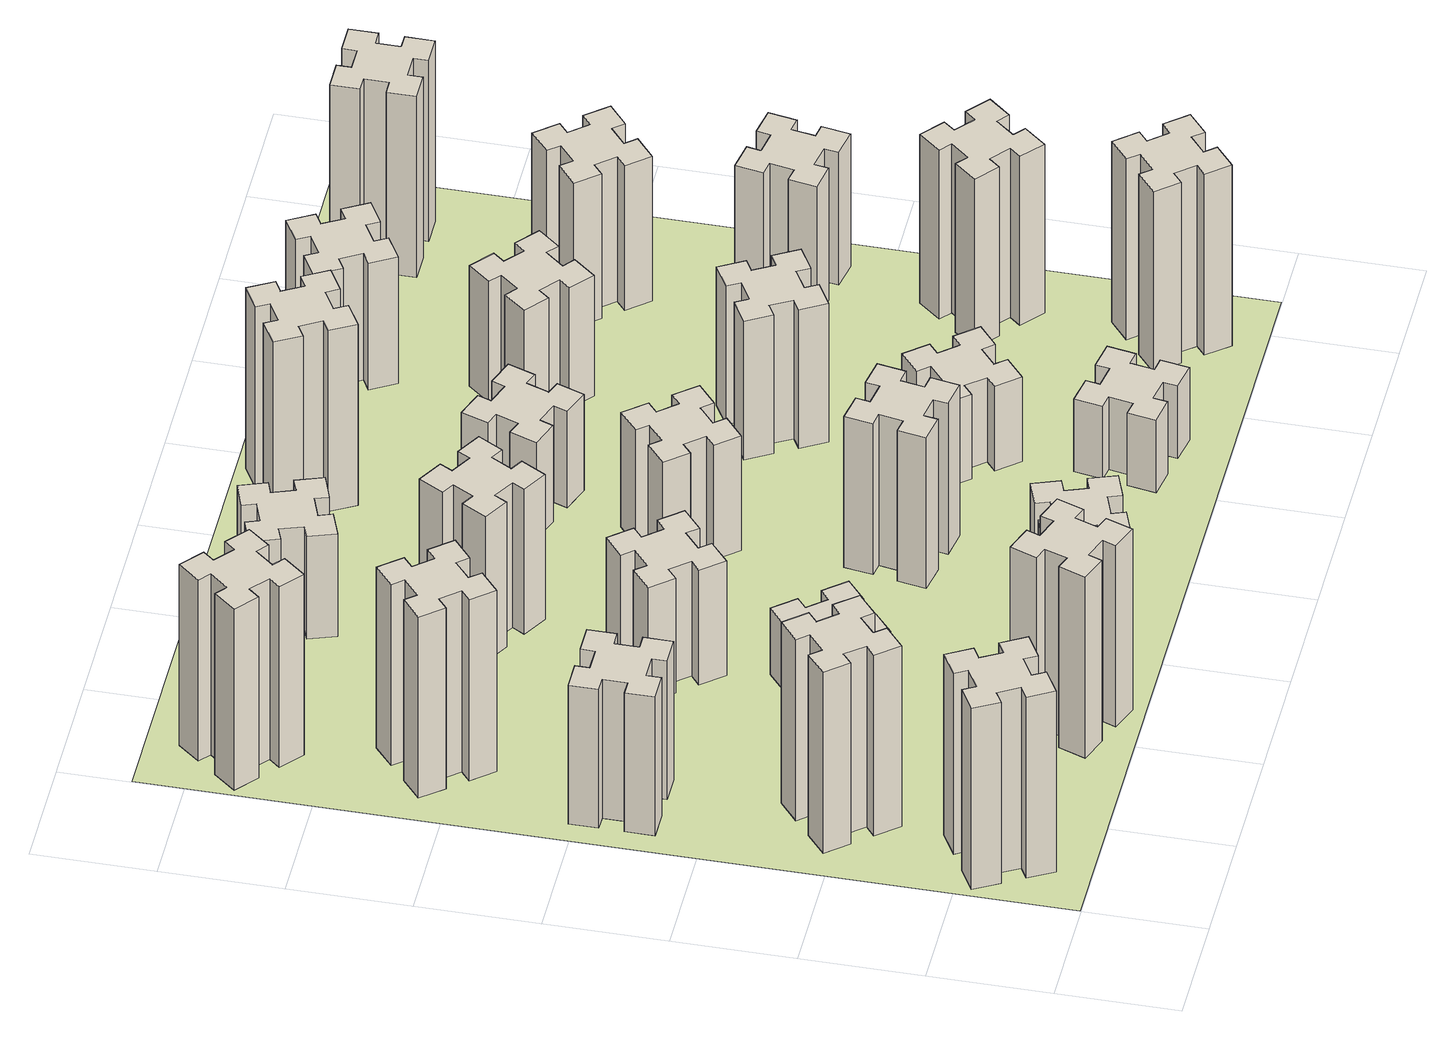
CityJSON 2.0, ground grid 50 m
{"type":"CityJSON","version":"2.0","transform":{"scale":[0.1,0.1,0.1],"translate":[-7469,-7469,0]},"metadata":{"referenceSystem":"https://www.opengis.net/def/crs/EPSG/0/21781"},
"CityObjects":{
"building1":{"type":"Building","attributes":{"class":"1000","function":"1000","usage":"1000","yearOfConstruction":2016,"roofType":"1000","measuredHeight":90,"storeysAboveGround":30,"storeysBelowGround":0},"geometry":[{"type":"Solid","lod":"1","boundaries":[[[[0,1,2,3,4,5,6,7,8,9,10,11,12,13,14,15,16,17,18,19]],[[17,16,20,21]],[[16,15,22,20]],[[15,14,23,22]],[[14,13,24,23]],[[13,12,25,24]],[[12,11,26,25]],[[11,10,27,26]],[[10,9,28,27]],[[9,8,29,28]],[[8,7,30,29]],[[7,6,31,30]],[[6,5,32,31]],[[5,4,33,32]],[[4,3,34,33]],[[3,2,35,34]],[[2,1,36,35]],[[1,0,37,36]],[[0,19,38,37]],[[19,18,39,38]],[[18,17,21,39]],[[24,25,26,27,28,29,30,31,32,33,34,35,36,37,38,39,21,20,22,23]]]]}]},
"building2":{"type":"Building","attributes":{"class":"1000","function":"1000","usage":"1000","yearOfConstruction":2016,"roofType":"1000","measuredHeight":90,"storeysAboveGround":30,"storeysBelowGround":0},"geometry":[{"type":"Solid","lod":"1","boundaries":[[[[40,41,42,43,44,45,46,47,48,49,50,51,52,53,54,55,56,57,58,59]],[[57,56,60,61]],[[56,55,62,60]],[[55,54,63,62]],[[54,53,64,63]],[[53,52,65,64]],[[52,51,66,65]],[[51,50,67,66]],[[50,49,68,67]],[[49,48,69,68]],[[48,47,70,69]],[[47,46,71,70]],[[46,45,72,71]],[[45,44,73,72]],[[44,43,74,73]],[[43,42,75,74]],[[42,41,76,75]],[[41,40,77,76]],[[40,59,78,77]],[[59,58,79,78]],[[58,57,61,79]],[[64,65,66,67,68,69,70,71,72,73,74,75,76,77,78,79,61,60,62,63]]]]}]},
"building3":{"type":"Building","attributes":{"class":"1000","function":"1000","usage":"1000","yearOfConstruction":2016,"roofType":"1000","measuredHeight":69,"storeysAboveGround":30,"storeysBelowGround":0},"geometry":[{"type":"Solid","lod":"1","boundaries":[[[[80,81,82,83,84,85,86,87,88,89,90,91,92,93,94,95,96,97,98,99]],[[97,96,100,101]],[[96,95,102,100]],[[95,94,103,102]],[[94,93,104,103]],[[93,92,105,104]],[[92,91,106,105]],[[91,90,107,106]],[[90,89,108,107]],[[89,88,109,108]],[[88,87,110,109]],[[87,86,111,110]],[[86,85,112,111]],[[85,84,113,112]],[[84,83,114,113]],[[83,82,115,114]],[[82,81,116,115]],[[81,80,117,116]],[[80,99,118,117]],[[99,98,119,118]],[[98,97,101,119]],[[104,105,106,107,108,109,110,111,112,113,114,115,116,117,118,119,101,100,102,103]]]]}]},
"building4":{"type":"Building","attributes":{"class":"1000","function":"1000","usage":"1000","yearOfConstruction":2016,"roofType":"1000","measuredHeight":90,"storeysAboveGround":30,"storeysBelowGround":0},"geometry":[{"type":"Solid","lod":"1","boundaries":[[[[120,121,122,123,124,125,126,127,128,129,130,131,132,133,134,135,136,137,138,139]],[[137,136,140,141]],[[136,135,142,140]],[[135,134,143,142]],[[134,133,144,143]],[[133,132,145,144]],[[132,131,146,145]],[[131,130,147,146]],[[130,129,148,147]],[[129,128,149,148]],[[128,127,150,149]],[[127,126,151,150]],[[126,125,152,151]],[[125,124,153,152]],[[124,123,154,153]],[[123,122,155,154]],[[122,121,156,155]],[[121,120,157,156]],[[120,139,158,157]],[[139,138,159,158]],[[138,137,141,159]],[[144,145,146,147,148,149,150,151,152,153,154,155,156,157,158,159,141,140,142,143]]]]}]},
"building5":{"type":"Building","attributes":{"class":"1000","function":"1000","usage":"1000","yearOfConstruction":2016,"roofType":"1000","measuredHeight":90,"storeysAboveGround":30,"storeysBelowGround":0},"geometry":[{"type":"Solid","lod":"1","boundaries":[[[[160,161,162,163,164,165,166,167,168,169,170,171,172,173,174,175,176,177,178,179]],[[177,176,180,181]],[[176,175,182,180]],[[175,174,183,182]],[[174,173,184,183]],[[173,172,185,184]],[[172,171,186,185]],[[171,170,187,186]],[[170,169,188,187]],[[169,168,189,188]],[[168,167,190,189]],[[167,166,191,190]],[[166,165,192,191]],[[165,164,193,192]],[[164,163,194,193]],[[163,162,195,194]],[[162,161,196,195]],[[161,160,197,196]],[[160,179,198,197]],[[179,178,199,198]],[[178,177,181,199]],[[184,185,186,187,188,189,190,191,192,193,194,195,196,197,198,199,181,180,182,183]]]]}]},
"building6":{"type":"Building","attributes":{"class":"1000","function":"1000","usage":"1000","yearOfConstruction":2016,"roofType":"1000","measuredHeight":90,"storeysAboveGround":30,"storeysBelowGround":0},"geometry":[{"type":"Solid","lod":"1","boundaries":[[[[200,201,202,203,204,205,206,207,208,209,210,211,212,213,214,215,216,217,218,219]],[[217,216,220,221]],[[216,215,222,220]],[[215,214,223,222]],[[214,213,224,223]],[[213,212,225,224]],[[212,211,226,225]],[[211,210,227,226]],[[210,209,228,227]],[[209,208,229,228]],[[208,207,230,229]],[[207,206,231,230]],[[206,205,232,231]],[[205,204,233,232]],[[204,203,234,233]],[[203,202,235,234]],[[202,201,236,235]],[[201,200,237,236]],[[200,219,238,237]],[[219,218,239,238]],[[218,217,221,239]],[[224,225,226,227,228,229,230,231,232,233,234,235,236,237,238,239,221,220,222,223]]]]}]},
"building7":{"type":"Building","attributes":{"class":"1000","function":"1000","usage":"1000","yearOfConstruction":2016,"roofType":"1000","measuredHeight":33,"storeysAboveGround":30,"storeysBelowGround":0},"geometry":[{"type":"Solid","lod":"1","boundaries":[[[[240,241,242,243,244,245,246,247,248,249,250,251,252,253,254,255,256,257,258,259]],[[257,256,260,261]],[[256,255,262,260]],[[255,254,263,262]],[[254,253,264,263]],[[253,252,265,264]],[[252,251,266,265]],[[251,250,267,266]],[[250,249,268,267]],[[249,248,269,268]],[[248,247,270,269]],[[247,246,271,270]],[[246,245,272,271]],[[245,244,273,272]],[[244,243,274,273]],[[243,242,275,274]],[[242,241,276,275]],[[241,240,277,276]],[[240,259,278,277]],[[259,258,279,278]],[[258,257,261,279]],[[264,265,266,267,268,269,270,271,272,273,274,275,276,277,278,279,261,260,262,263]]]]}]},
"building8":{"type":"Building","attributes":{"class":"1000","function":"1000","usage":"1000","yearOfConstruction":2016,"roofType":"1000","measuredHeight":57,"storeysAboveGround":30,"storeysBelowGround":0},"geometry":[{"type":"Solid","lod":"1","boundaries":[[[[280,281,282,283,284,285,286,287,288,289,290,291,292,293,294,295,296,297,298,299]],[[297,296,300,301]],[[296,295,302,300]],[[295,294,303,302]],[[294,293,304,303]],[[293,292,305,304]],[[292,291,306,305]],[[291,290,307,306]],[[290,289,308,307]],[[289,288,309,308]],[[288,287,310,309]],[[287,286,311,310]],[[286,285,312,311]],[[285,284,313,312]],[[284,283,314,313]],[[283,282,315,314]],[[282,281,316,315]],[[281,280,317,316]],[[280,299,318,317]],[[299,298,319,318]],[[298,297,301,319]],[[304,305,306,307,308,309,310,311,312,313,314,315,316,317,318,319,301,300,302,303]]]]}]},
"building9":{"type":"Building","attributes":{"class":"1000","function":"1000","usage":"1000","yearOfConstruction":2016,"roofType":"1000","measuredHeight":51,"storeysAboveGround":30,"storeysBelowGround":0},"geometry":[{"type":"Solid","lod":"1","boundaries":[[[[320,321,322,323,324,325,326,327,328,329,330,331,332,333,334,335,336,337,338,339]],[[337,336,340,341]],[[336,335,342,340]],[[335,334,343,342]],[[334,333,344,343]],[[333,332,345,344]],[[332,331,346,345]],[[331,330,347,346]],[[330,329,348,347]],[[329,328,349,348]],[[328,327,350,349]],[[327,326,351,350]],[[326,325,352,351]],[[325,324,353,352]],[[324,323,354,353]],[[323,322,355,354]],[[322,321,356,355]],[[321,320,357,356]],[[320,339,358,357]],[[339,338,359,358]],[[338,337,341,359]],[[344,345,346,347,348,349,350,351,352,353,354,355,356,357,358,359,341,340,342,343]]]]}]},
"building10":{"type":"Building","attributes":{"class":"1000","function":"1000","usage":"1000","yearOfConstruction":2016,"roofType":"1000","measuredHeight":72,"storeysAboveGround":30,"storeysBelowGround":0},"geometry":[{"type":"Solid","lod":"1","boundaries":[[[[360,361,362,363,364,365,366,367,368,369,370,371,372,373,374,375,376,377,378,379]],[[377,376,380,381]],[[376,375,382,380]],[[375,374,383,382]],[[374,373,384,383]],[[373,372,385,384]],[[372,371,386,385]],[[371,370,387,386]],[[370,369,388,387]],[[369,368,389,388]],[[368,367,390,389]],[[367,366,391,390]],[[366,365,392,391]],[[365,364,393,392]],[[364,363,394,393]],[[363,362,395,394]],[[362,361,396,395]],[[361,360,397,396]],[[360,379,398,397]],[[379,378,399,398]],[[378,377,381,399]],[[384,385,386,387,388,389,390,391,392,393,394,395,396,397,398,399,381,380,382,383]]]]}]},
"building11":{"type":"Building","attributes":{"class":"1000","function":"1000","usage":"1000","yearOfConstruction":2016,"roofType":"1000","measuredHeight":51,"storeysAboveGround":30,"storeysBelowGround":0},"geometry":[{"type":"Solid","lod":"1","boundaries":[[[[400,401,402,403,404,405,406,407,408,409,410,411,412,413,414,415,416,417,418,419]],[[417,416,420,421]],[[416,415,422,420]],[[415,414,423,422]],[[414,413,424,423]],[[413,412,425,424]],[[412,411,426,425]],[[411,410,427,426]],[[410,409,428,427]],[[409,408,429,428]],[[408,407,430,429]],[[407,406,431,430]],[[406,405,432,431]],[[405,404,433,432]],[[404,403,434,433]],[[403,402,435,434]],[[402,401,436,435]],[[401,400,437,436]],[[400,419,438,437]],[[419,418,439,438]],[[418,417,421,439]],[[424,425,426,427,428,429,430,431,432,433,434,435,436,437,438,439,421,420,422,423]]]]}]},
"building12":{"type":"Building","attributes":{"class":"1000","function":"1000","usage":"1000","yearOfConstruction":2016,"roofType":"1000","measuredHeight":75,"storeysAboveGround":30,"storeysBelowGround":0},"geometry":[{"type":"Solid","lod":"1","boundaries":[[[[440,441,442,443,444,445,446,447,448,449,450,451,452,453,454,455,456,457,458,459]],[[457,456,460,461]],[[456,455,462,460]],[[455,454,463,462]],[[454,453,464,463]],[[453,452,465,464]],[[452,451,466,465]],[[451,450,467,466]],[[450,449,468,467]],[[449,448,469,468]],[[448,447,470,469]],[[447,446,471,470]],[[446,445,472,471]],[[445,444,473,472]],[[444,443,474,473]],[[443,442,475,474]],[[442,441,476,475]],[[441,440,477,476]],[[440,459,478,477]],[[459,458,479,478]],[[458,457,461,479]],[[464,465,466,467,468,469,470,471,472,473,474,475,476,477,478,479,461,460,462,463]]]]}]},
"building13":{"type":"Building","attributes":{"class":"1000","function":"1000","usage":"1000","yearOfConstruction":2016,"roofType":"1000","measuredHeight":57,"storeysAboveGround":30,"storeysBelowGround":0},"geometry":[{"type":"Solid","lod":"1","boundaries":[[[[480,481,482,483,484,485,486,487,488,489,490,491,492,493,494,495,496,497,498,499]],[[497,496,500,501]],[[496,495,502,500]],[[495,494,503,502]],[[494,493,504,503]],[[493,492,505,504]],[[492,491,506,505]],[[491,490,507,506]],[[490,489,508,507]],[[489,488,509,508]],[[488,487,510,509]],[[487,486,511,510]],[[486,485,512,511]],[[485,484,513,512]],[[484,483,514,513]],[[483,482,515,514]],[[482,481,516,515]],[[481,480,517,516]],[[480,499,518,517]],[[499,498,519,518]],[[498,497,501,519]],[[504,505,506,507,508,509,510,511,512,513,514,515,516,517,518,519,501,500,502,503]]]]}]},
"building14":{"type":"Building","attributes":{"class":"1000","function":"1000","usage":"1000","yearOfConstruction":2016,"roofType":"1000","measuredHeight":48,"storeysAboveGround":30,"storeysBelowGround":0},"geometry":[{"type":"Solid","lod":"1","boundaries":[[[[520,521,522,523,524,525,526,527,528,529,530,531,532,533,534,535,536,537,538,539]],[[537,536,540,541]],[[536,535,542,540]],[[535,534,543,542]],[[534,533,544,543]],[[533,532,545,544]],[[532,531,546,545]],[[531,530,547,546]],[[530,529,548,547]],[[529,528,549,548]],[[528,527,550,549]],[[527,526,551,550]],[[526,525,552,551]],[[525,524,553,552]],[[524,523,554,553]],[[523,522,555,554]],[[522,521,556,555]],[[521,520,557,556]],[[520,539,558,557]],[[539,538,559,558]],[[538,537,541,559]],[[544,545,546,547,548,549,550,551,552,553,554,555,556,557,558,559,541,540,542,543]]]]}]},
"building15":{"type":"Building","attributes":{"class":"1000","function":"1000","usage":"1000","yearOfConstruction":2016,"roofType":"1000","measuredHeight":36,"storeysAboveGround":30,"storeysBelowGround":0},"geometry":[{"type":"Solid","lod":"1","boundaries":[[[[560,561,562,563,564,565,566,567,568,569,570,571,572,573,574,575,576,577,578,579]],[[577,576,580,581]],[[576,575,582,580]],[[575,574,583,582]],[[574,573,584,583]],[[573,572,585,584]],[[572,571,586,585]],[[571,570,587,586]],[[570,569,588,587]],[[569,568,589,588]],[[568,567,590,589]],[[567,566,591,590]],[[566,565,592,591]],[[565,564,593,592]],[[564,563,594,593]],[[563,562,595,594]],[[562,561,596,595]],[[561,560,597,596]],[[560,579,598,597]],[[579,578,599,598]],[[578,577,581,599]],[[584,585,586,587,588,589,590,591,592,593,594,595,596,597,598,599,581,580,582,583]]]]}]},
"building16":{"type":"Building","attributes":{"class":"1000","function":"1000","usage":"1000","yearOfConstruction":2016,"roofType":"1000","measuredHeight":90,"storeysAboveGround":30,"storeysBelowGround":0},"geometry":[{"type":"Solid","lod":"1","boundaries":[[[[600,601,602,603,604,605,606,607,608,609,610,611,612,613,614,615,616,617,618,619]],[[617,616,620,621]],[[616,615,622,620]],[[615,614,623,622]],[[614,613,624,623]],[[613,612,625,624]],[[612,611,626,625]],[[611,610,627,626]],[[610,609,628,627]],[[609,608,629,628]],[[608,607,630,629]],[[607,606,631,630]],[[606,605,632,631]],[[605,604,633,632]],[[604,603,634,633]],[[603,602,635,634]],[[602,601,636,635]],[[601,600,637,636]],[[600,619,638,637]],[[619,618,639,638]],[[618,617,621,639]],[[624,625,626,627,628,629,630,631,632,633,634,635,636,637,638,639,621,620,622,623]]]]}]},
"building17":{"type":"Building","attributes":{"class":"1000","function":"1000","usage":"1000","yearOfConstruction":2016,"roofType":"1000","measuredHeight":42,"storeysAboveGround":30,"storeysBelowGround":0},"geometry":[{"type":"Solid","lod":"1","boundaries":[[[[640,641,642,643,644,645,646,647,648,649,650,651,652,653,654,655,656,657,658,659]],[[657,656,660,661]],[[656,655,662,660]],[[655,654,663,662]],[[654,653,664,663]],[[653,652,665,664]],[[652,651,666,665]],[[651,650,667,666]],[[650,649,668,667]],[[649,648,669,668]],[[648,647,670,669]],[[647,646,671,670]],[[646,645,672,671]],[[645,644,673,672]],[[644,643,674,673]],[[643,642,675,674]],[[642,641,676,675]],[[641,640,677,676]],[[640,659,678,677]],[[659,658,679,678]],[[658,657,661,679]],[[664,665,666,667,668,669,670,671,672,673,674,675,676,677,678,679,661,660,662,663]]]]}]},
"building18":{"type":"Building","attributes":{"class":"1000","function":"1000","usage":"1000","yearOfConstruction":2016,"roofType":"1000","measuredHeight":69,"storeysAboveGround":30,"storeysBelowGround":0},"geometry":[{"type":"Solid","lod":"1","boundaries":[[[[680,681,682,683,684,685,686,687,688,689,690,691,692,693,694,695,696,697,698,699]],[[697,696,700,701]],[[696,695,702,700]],[[695,694,703,702]],[[694,693,704,703]],[[693,692,705,704]],[[692,691,706,705]],[[691,690,707,706]],[[690,689,708,707]],[[689,688,709,708]],[[688,687,710,709]],[[687,686,711,710]],[[686,685,712,711]],[[685,684,713,712]],[[684,683,714,713]],[[683,682,715,714]],[[682,681,716,715]],[[681,680,717,716]],[[680,699,718,717]],[[699,698,719,718]],[[698,697,701,719]],[[704,705,706,707,708,709,710,711,712,713,714,715,716,717,718,719,701,700,702,703]]]]}]},
"building19":{"type":"Building","attributes":{"class":"1000","function":"1000","usage":"1000","yearOfConstruction":2016,"roofType":"1000","measuredHeight":60,"storeysAboveGround":30,"storeysBelowGround":0},"geometry":[{"type":"Solid","lod":"1","boundaries":[[[[720,721,722,723,724,725,726,727,728,729,730,731,732,733,734,735,736,737,738,739]],[[737,736,740,741]],[[736,735,742,740]],[[735,734,743,742]],[[734,733,744,743]],[[733,732,745,744]],[[732,731,746,745]],[[731,730,747,746]],[[730,729,748,747]],[[729,728,749,748]],[[728,727,750,749]],[[727,726,751,750]],[[726,725,752,751]],[[725,724,753,752]],[[724,723,754,753]],[[723,722,755,754]],[[722,721,756,755]],[[721,720,757,756]],[[720,739,758,757]],[[739,738,759,758]],[[738,737,741,759]],[[744,745,746,747,748,749,750,751,752,753,754,755,756,757,758,759,741,740,742,743]]]]}]},
"building20":{"type":"Building","attributes":{"class":"1000","function":"1000","usage":"1000","yearOfConstruction":2016,"roofType":"1000","measuredHeight":90,"storeysAboveGround":30,"storeysBelowGround":0},"geometry":[{"type":"Solid","lod":"1","boundaries":[[[[760,761,762,763,764,765,766,767,768,769,770,771,772,773,774,775,776,777,778,779]],[[777,776,780,781]],[[776,775,782,780]],[[775,774,783,782]],[[774,773,784,783]],[[773,772,785,784]],[[772,771,786,785]],[[771,770,787,786]],[[770,769,788,787]],[[769,768,789,788]],[[768,767,790,789]],[[767,766,791,790]],[[766,765,792,791]],[[765,764,793,792]],[[764,763,794,793]],[[763,762,795,794]],[[762,761,796,795]],[[761,760,797,796]],[[760,779,798,797]],[[779,778,799,798]],[[778,777,781,799]],[[784,785,786,787,788,789,790,791,792,793,794,795,796,797,798,799,781,780,782,783]]]]}]},
"building21":{"type":"Building","attributes":{"class":"1000","function":"1000","usage":"1000","yearOfConstruction":2016,"roofType":"1000","measuredHeight":63,"storeysAboveGround":30,"storeysBelowGround":0},"geometry":[{"type":"Solid","lod":"1","boundaries":[[[[800,801,802,803,804,805,806,807,808,809,810,811,812,813,814,815,816,817,818,819]],[[817,816,820,821]],[[816,815,822,820]],[[815,814,823,822]],[[814,813,824,823]],[[813,812,825,824]],[[812,811,826,825]],[[811,810,827,826]],[[810,809,828,827]],[[809,808,829,828]],[[808,807,830,829]],[[807,806,831,830]],[[806,805,832,831]],[[805,804,833,832]],[[804,803,834,833]],[[803,802,835,834]],[[802,801,836,835]],[[801,800,837,836]],[[800,819,838,837]],[[819,818,839,838]],[[818,817,821,839]],[[824,825,826,827,828,829,830,831,832,833,834,835,836,837,838,839,821,820,822,823]]]]}]},
"building22":{"type":"Building","attributes":{"class":"1000","function":"1000","usage":"1000","yearOfConstruction":2016,"roofType":"1000","measuredHeight":84,"storeysAboveGround":30,"storeysBelowGround":0},"geometry":[{"type":"Solid","lod":"1","boundaries":[[[[840,841,842,843,844,845,846,847,848,849,850,851,852,853,854,855,856,857,858,859]],[[857,856,860,861]],[[856,855,862,860]],[[855,854,863,862]],[[854,853,864,863]],[[853,852,865,864]],[[852,851,866,865]],[[851,850,867,866]],[[850,849,868,867]],[[849,848,869,868]],[[848,847,870,869]],[[847,846,871,870]],[[846,845,872,871]],[[845,844,873,872]],[[844,843,874,873]],[[843,842,875,874]],[[842,841,876,875]],[[841,840,877,876]],[[840,859,878,877]],[[859,858,879,878]],[[858,857,861,879]],[[864,865,866,867,868,869,870,871,872,873,874,875,876,877,878,879,861,860,862,863]]]]}]},
"building23":{"type":"Building","attributes":{"class":"1000","function":"1000","usage":"1000","yearOfConstruction":2016,"roofType":"1000","measuredHeight":66,"storeysAboveGround":30,"storeysBelowGround":0},"geometry":[{"type":"Solid","lod":"1","boundaries":[[[[880,881,882,883,884,885,886,887,888,889,890,891,892,893,894,895,896,897,898,899]],[[897,896,900,901]],[[896,895,902,900]],[[895,894,903,902]],[[894,893,904,903]],[[893,892,905,904]],[[892,891,906,905]],[[891,890,907,906]],[[890,889,908,907]],[[889,888,909,908]],[[888,887,910,909]],[[887,886,911,910]],[[886,885,912,911]],[[885,884,913,912]],[[884,883,914,913]],[[883,882,915,914]],[[882,881,916,915]],[[881,880,917,916]],[[880,899,918,917]],[[899,898,919,918]],[[898,897,901,919]],[[904,905,906,907,908,909,910,911,912,913,914,915,916,917,918,919,901,900,902,903]]]]}]},
"building24":{"type":"Building","attributes":{"class":"1000","function":"1000","usage":"1000","yearOfConstruction":2016,"roofType":"1000","measuredHeight":72,"storeysAboveGround":30,"storeysBelowGround":0},"geometry":[{"type":"Solid","lod":"1","boundaries":[[[[920,921,922,923,924,925,926,927,928,929,930,931,932,933,934,935,936,937,938,939]],[[937,936,940,941]],[[936,935,942,940]],[[935,934,943,942]],[[934,933,944,943]],[[933,932,945,944]],[[932,931,946,945]],[[931,930,947,946]],[[930,929,948,947]],[[929,928,949,948]],[[928,927,950,949]],[[927,926,951,950]],[[926,925,952,951]],[[925,924,953,952]],[[924,923,954,953]],[[923,922,955,954]],[[922,921,956,955]],[[921,920,957,956]],[[920,939,958,957]],[[939,938,959,958]],[[938,937,941,959]],[[944,945,946,947,948,949,950,951,952,953,954,955,956,957,958,959,941,940,942,943]]]]}]},
"building25":{"type":"Building","attributes":{"class":"1000","function":"1000","usage":"1000","yearOfConstruction":2016,"roofType":"1000","measuredHeight":90,"storeysAboveGround":30,"storeysBelowGround":0},"geometry":[{"type":"Solid","lod":"1","boundaries":[[[[960,961,962,963,964,965,966,967,968,969,970,971,972,973,974,975,976,977,978,979]],[[977,976,980,981]],[[976,975,982,980]],[[975,974,983,982]],[[974,973,984,983]],[[973,972,985,984]],[[972,971,986,985]],[[971,970,987,986]],[[970,969,988,987]],[[969,968,989,988]],[[968,967,990,989]],[[967,966,991,990]],[[966,965,992,991]],[[965,964,993,992]],[[964,963,994,993]],[[963,962,995,994]],[[962,961,996,995]],[[961,960,997,996]],[[960,979,998,997]],[[979,978,999,998]],[[978,977,981,999]],[[984,985,986,987,988,989,990,991,992,993,994,995,996,997,998,999,981,980,982,983]]]]}]},
"landuse1":{"type":"LandUse","attributes":{"name":"plot1","function":"1010"},"geometry":[{"type":"MultiSurface","lod":"1","boundaries":[[[1000,1001,1002,1003]]]}]}
},
"vertices":[
[287,255,0],[374,305,0],[404,253,0],[508,313,0],[448,417,0],[396,387,0],[346,474,0],[398,504,0],[338,608,0],[234,548,0],[264,496,0],[177,446,0],[147,498,0],[43,438,0],[103,334,0],[155,364,0],[205,277,0],[153,247,0],[213,143,0],[317,203,0],[205,277,900],[153,247,900],[155,364,900],[103,334,900],[43,438,900],[147,498,900],[177,446,900],[264,496,900],[234,548,900],[338,608,900],[398,504,900],[346,474,900],[396,387,900],[448,417,900],[508,313,900],[404,253,900],[374,305,900],[287,255,900],[317,203,900],[213,143,900],
[492,1048,0],[427,1124,0],[473,1163,0],[396,1255,0],[304,1178,0],[343,1132,0],[266,1067,0],[228,1113,0],[136,1036,0],[213,944,0],[259,983,0],[323,906,0],[277,868,0],[354,776,0],[446,853,0],[408,899,0],[484,963,0],[523,917,0],[615,994,0],[538,1086,0],[484,963,900],[523,917,900],[408,899,900],[446,853,900],[354,776,900],[277,868,900],[323,906,900],[259,983,900],[213,944,900],[136,1036,900],[228,1113,900],[266,1067,900],[343,1132,900],[304,1178,900],[396,1255,900],[473,1163,900],[427,1124,900],[492,1048,900],[538,1086,900],[615,994,900],
[325,1965,0],[225,1965,0],[225,2025,0],[105,2025,0],[105,1905,0],[165,1905,0],[165,1805,0],[105,1805,0],[105,1685,0],[225,1685,0],[225,1745,0],[325,1745,0],[325,1685,0],[445,1685,0],[445,1805,0],[385,1805,0],[385,1905,0],[445,1905,0],[445,2025,0],[325,2025,0],[385,1905,690],[445,1905,690],[385,1805,690],[445,1805,690],[445,1685,690],[325,1685,690],[325,1745,690],[225,1745,690],[225,1685,690],[105,1685,690],[105,1805,690],[165,1805,690],[165,1905,690],[105,1905,690],[105,2025,690],[225,2025,690],[225,1965,690],[325,1965,690],[325,2025,690],[445,2025,690],
[492,2628,0],[427,2704,0],[473,2743,0],[396,2835,0],[304,2758,0],[343,2712,0],[266,2647,0],[228,2693,0],[136,2616,0],[213,2524,0],[259,2563,0],[323,2486,0],[277,2448,0],[354,2356,0],[446,2433,0],[408,2479,0],[484,2543,0],[523,2497,0],[615,2574,0],[538,2666,0],[484,2543,900],[523,2497,900],[408,2479,900],[446,2433,900],[354,2356,900],[277,2448,900],[323,2486,900],[259,2563,900],[213,2524,900],[136,2616,900],[228,2693,900],[266,2647,900],[343,2712,900],[304,2758,900],[396,2835,900],[473,2743,900],[427,2704,900],[492,2628,900],[538,2666,900],[615,2574,900],
[1029,360,0],[995,266,0],[939,287,0],[897,174,0],[1010,133,0],[1031,189,0],[1125,155,0],[1104,99,0],[1217,57,0],[1258,170,0],[1202,191,0],[1236,285,0],[1292,264,0],[1333,377,0],[1220,418,0],[1200,362,0],[1106,396,0],[1127,452,0],[1014,493,0],[973,380,0],[1106,396,900],[1127,452,900],[1200,362,900],[1220,418,900],[1333,377,900],[1292,264,900],[1236,285,900],[1202,191,900],[1258,170,900],[1217,57,900],[1104,99,900],[1125,155,900],[1031,189,900],[1010,133,900],[897,174,900],[939,287,900],[995,266,900],[1029,360,900],[973,380,900],[1014,493,900],
[384,3387,0],[308,3452,0],[346,3498,0],[254,3575,0],[177,3483,0],[223,3444,0],[159,3368,0],[113,3406,0],[36,3314,0],[128,3237,0],[166,3283,0],[243,3219,0],[204,3173,0],[296,3096,0],[373,3188,0],[327,3226,0],[392,3303,0],[438,3264,0],[515,3356,0],[423,3433,0],[392,3303,900],[438,3264,900],[327,3226,900],[373,3188,900],[296,3096,900],[204,3173,900],[243,3219,900],[166,3283,900],[128,3237,900],[36,3314,900],[113,3406,900],[159,3368,900],[223,3444,900],[177,3483,900],[254,3575,900],[346,3498,900],[308,3452,900],[384,3387,900],[423,3433,900],[515,3356,900],
[1083,1332,0],[1006,1267,0],[968,1313,0],[876,1236,0],[953,1144,0],[999,1183,0],[1063,1106,0],[1017,1068,0],[1094,976,0],[1186,1053,0],[1148,1099,0],[1224,1163,0],[1263,1117,0],[1355,1194,0],[1278,1286,0],[1232,1248,0],[1167,1324,0],[1213,1363,0],[1136,1455,0],[1044,1378,0],[1167,1324,330],[1213,1363,330],[1232,1248,330],[1278,1286,330],[1355,1194,330],[1263,1117,330],[1224,1163,330],[1148,1099,330],[1186,1053,330],[1094,976,330],[1017,1068,330],[1063,1106,330],[999,1183,330],[953,1144,330],[876,1236,330],[968,1313,330],[1006,1267,330],[1083,1332,330],[1044,1378,330],[1136,1455,330],
[1083,1972,0],[1006,1907,0],[968,1953,0],[876,1876,0],[953,1784,0],[999,1823,0],[1063,1746,0],[1017,1708,0],[1094,1616,0],[1186,1693,0],[1148,1739,0],[1224,1803,0],[1263,1757,0],[1355,1834,0],[1278,1926,0],[1232,1888,0],[1167,1964,0],[1213,2003,0],[1136,2095,0],[1044,2018,0],[1167,1964,570],[1213,2003,570],[1232,1888,570],[1278,1926,570],[1355,1834,570],[1263,1757,570],[1224,1803,570],[1148,1739,570],[1186,1693,570],[1094,1616,570],[1017,1708,570],[1063,1746,570],[999,1823,570],[953,1784,570],[876,1876,570],[968,1953,570],[1006,1907,570],[1083,1972,570],[1044,2018,570],[1136,2095,570],
[1765,496,0],[1671,462,0],[1650,518,0],[1537,477,0],[1579,364,0],[1635,385,0],[1669,291,0],[1613,270,0],[1654,157,0],[1767,199,0],[1746,255,0],[1840,289,0],[1860,233,0],[1973,274,0],[1932,387,0],[1876,366,0],[1842,460,0],[1898,480,0],[1857,593,0],[1744,552,0],[1842,460,510],[1898,480,510],[1876,366,510],[1932,387,510],[1973,274,510],[1860,233,510],[1840,289,510],[1746,255,510],[1767,199,510],[1654,157,510],[1613,270,510],[1669,291,510],[1635,385,510],[1579,364,510],[1537,477,510],[1650,518,510],[1671,462,510],[1765,496,510],[1744,552,510],[1857,593,510],
[1314,2666,0],[1227,2716,0],[1257,2768,0],[1153,2828,0],[1093,2724,0],[1145,2694,0],[1095,2607,0],[1043,2637,0],[983,2533,0],[1087,2473,0],[1117,2525,0],[1204,2475,0],[1174,2423,0],[1278,2363,0],[1338,2467,0],[1286,2497,0],[1336,2584,0],[1388,2554,0],[1448,2658,0],[1344,2718,0],[1336,2584,720],[1388,2554,720],[1286,2497,720],[1338,2467,720],[1278,2363,720],[1174,2423,720],[1204,2475,720],[1117,2525,720],[1087,2473,720],[983,2533,720],[1043,2637,720],[1095,2607,720],[1145,2694,720],[1093,2724,720],[1153,2828,720],[1257,2768,720],[1227,2716,720],[1314,2666,720],[1344,2718,720],[1448,2658,720],
[1125,3456,0],[1031,3422,0],[1010,3478,0],[897,3437,0],[939,3324,0],[995,3345,0],[1029,3251,0],[973,3230,0],[1014,3117,0],[1127,3159,0],[1106,3215,0],[1200,3249,0],[1220,3193,0],[1333,3234,0],[1292,3347,0],[1236,3326,0],[1202,3420,0],[1258,3440,0],[1217,3553,0],[1104,3512,0],[1202,3420,510],[1258,3440,510],[1236,3326,510],[1292,3347,510],[1333,3234,510],[1220,3193,510],[1200,3249,510],[1106,3215,510],[1127,3159,510],[1014,3117,510],[973,3230,510],[1029,3251,510],[995,3345,510],[939,3324,510],[897,3437,510],[1010,3478,510],[1031,3422,510],[1125,3456,510],[1104,3512,510],[1217,3553,510],
[2055,1047,0],[2072,1145,0],[2131,1135,0],[2152,1253,0],[2034,1274,0],[2024,1215,0],[1925,1232,0],[1936,1291,0],[1817,1312,0],[1797,1194,0],[1856,1184,0],[1838,1085,0],[1779,1096,0],[1758,977,0],[1877,957,0],[1887,1016,0],[1985,998,0],[1975,939,0],[2093,918,0],[2114,1037,0],[1985,998,750],[1975,939,750],[1887,1016,750],[1877,957,750],[1758,977,750],[1779,1096,750],[1838,1085,750],[1856,1184,750],[1797,1194,750],[1817,1312,750],[1936,1291,750],[1925,1232,750],[2024,1215,750],[2034,1274,750],[2152,1253,750],[2131,1135,750],[2072,1145,750],[2055,1047,750],[2114,1037,750],[2093,918,750],
[1972,1988,0],[1907,2064,0],[1953,2103,0],[1876,2195,0],[1784,2118,0],[1823,2072,0],[1746,2007,0],[1708,2053,0],[1616,1976,0],[1693,1884,0],[1739,1923,0],[1803,1846,0],[1757,1808,0],[1834,1716,0],[1926,1793,0],[1888,1839,0],[1964,1903,0],[2003,1857,0],[2095,1934,0],[2018,2026,0],[1964,1903,570],[2003,1857,570],[1888,1839,570],[1926,1793,570],[1834,1716,570],[1757,1808,570],[1803,1846,570],[1739,1923,570],[1693,1884,570],[1616,1976,570],[1708,2053,570],[1746,2007,570],[1823,2072,570],[1784,2118,570],[1876,2195,570],[1953,2103,570],[1907,2064,570],[1972,1988,570],[2018,2026,570],[2095,1934,570],
[2040,2682,0],[1946,2716,0],[1967,2772,0],[1854,2813,0],[1813,2700,0],[1869,2680,0],[1835,2586,0],[1779,2607,0],[1737,2494,0],[1850,2453,0],[1871,2509,0],[1965,2475,0],[1944,2419,0],[2057,2377,0],[2098,2490,0],[2042,2511,0],[2076,2605,0],[2132,2584,0],[2173,2697,0],[2060,2738,0],[2076,2605,480],[2132,2584,480],[2042,2511,480],[2098,2490,480],[2057,2377,480],[1944,2419,480],[1965,2475,480],[1871,2509,480],[1850,2453,480],[1737,2494,480],[1779,2607,480],[1835,2586,480],[1869,2680,480],[1813,2700,480],[1854,2813,480],[1967,2772,480],[1946,2716,480],[2040,2682,480],[2060,2738,480],[2173,2697,480],
[2596,444,0],[2578,345,0],[2519,356,0],[2498,237,0],[2617,217,0],[2627,276,0],[2725,258,0],[2715,199,0],[2833,178,0],[2854,297,0],[2795,307,0],[2812,405,0],[2871,395,0],[2892,513,0],[2774,534,0],[2764,475,0],[2665,492,0],[2676,551,0],[2557,572,0],[2537,454,0],[2665,492,360],[2676,551,360],[2764,475,360],[2774,534,360],[2892,513,360],[2871,395,360],[2812,405,360],[2795,307,360],[2854,297,360],[2833,178,360],[2715,199,360],[2725,258,360],[2627,276,360],[2617,217,360],[2498,237,360],[2519,356,360],[2578,345,360],[2596,444,360],[2537,454,360],[2557,572,360],
[1844,3556,0],[1757,3506,0],[1727,3558,0],[1623,3498,0],[1683,3394,0],[1735,3424,0],[1785,3337,0],[1733,3307,0],[1793,3203,0],[1897,3263,0],[1867,3315,0],[1954,3365,0],[1984,3313,0],[2088,3373,0],[2028,3477,0],[1976,3447,0],[1926,3534,0],[1978,3564,0],[1918,3668,0],[1814,3608,0],[1926,3534,900],[1978,3564,900],[1976,3447,900],[2028,3477,900],[2088,3373,900],[1984,3313,900],[1954,3365,900],[1867,3315,900],[1897,3263,900],[1793,3203,900],[1733,3307,900],[1785,3337,900],[1735,3424,900],[1683,3394,900],[1623,3498,900],[1727,3558,900],[1757,3506,900],[1844,3556,900],[1814,3608,900],[1918,3668,900],
[2563,1132,0],[2486,1067,0],[2448,1113,0],[2356,1036,0],[2433,944,0],[2479,983,0],[2543,906,0],[2497,868,0],[2574,776,0],[2666,853,0],[2628,899,0],[2704,963,0],[2743,917,0],[2835,994,0],[2758,1086,0],[2712,1048,0],[2647,1124,0],[2693,1163,0],[2616,1255,0],[2524,1178,0],[2647,1124,420],[2693,1163,420],[2712,1048,420],[2758,1086,420],[2835,994,420],[2743,917,420],[2704,963,420],[2628,899,420],[2666,853,420],[2574,776,420],[2497,868,420],[2543,906,420],[2479,983,420],[2433,944,420],[2356,1036,420],[2448,1113,420],[2486,1067,420],[2563,1132,420],[2524,1178,420],[2616,1255,420],
[2475,1744,0],[2525,1657,0],[2473,1627,0],[2533,1523,0],[2637,1583,0],[2607,1635,0],[2694,1685,0],[2724,1633,0],[2828,1693,0],[2768,1797,0],[2716,1767,0],[2666,1854,0],[2718,1884,0],[2658,1988,0],[2554,1928,0],[2584,1876,0],[2497,1826,0],[2467,1878,0],[2363,1818,0],[2423,1714,0],[2497,1826,690],[2467,1878,690],[2584,1876,690],[2554,1928,690],[2658,1988,690],[2718,1884,690],[2666,1854,690],[2716,1767,690],[2768,1797,690],[2828,1693,690],[2724,1633,690],[2694,1685,690],[2607,1635,690],[2637,1583,690],[2533,1523,690],[2473,1627,690],[2525,1657,690],[2475,1744,690],[2423,1714,690],[2363,1818,690],
[2704,2747,0],[2628,2812,0],[2666,2858,0],[2574,2935,0],[2497,2843,0],[2543,2804,0],[2479,2728,0],[2433,2766,0],[2356,2674,0],[2448,2597,0],[2486,2643,0],[2563,2579,0],[2524,2533,0],[2616,2456,0],[2693,2548,0],[2647,2586,0],[2712,2663,0],[2758,2624,0],[2835,2716,0],[2743,2793,0],[2712,2663,600],[2758,2624,600],[2647,2586,600],[2693,2548,600],[2616,2456,600],[2524,2533,600],[2563,2579,600],[2486,2643,600],[2448,2597,600],[2356,2674,600],[2433,2766,600],[2479,2728,600],[2543,2804,600],[2497,2843,600],[2574,2935,600],[2666,2858,600],[2628,2812,600],[2704,2747,600],[2743,2793,600],[2835,2716,600],
[3468,259,0],[3544,323,0],[3583,277,0],[3675,354,0],[3598,446,0],[3552,408,0],[3487,484,0],[3533,523,0],[3456,615,0],[3364,538,0],[3403,492,0],[3326,427,0],[3288,473,0],[3196,396,0],[3273,304,0],[3319,343,0],[3383,266,0],[3337,228,0],[3414,136,0],[3506,213,0],[3383,266,900],[3337,228,900],[3319,343,900],[3273,304,900],[3196,396,900],[3288,473,900],[3326,427,900],[3403,492,900],[3364,538,900],[3456,615,900],[3533,523,900],[3487,484,900],[3552,408,900],[3598,446,900],[3675,354,900],[3583,277,900],[3544,323,900],[3468,259,900],[3506,213,900],[3414,136,900],
[2716,3447,0],[2666,3534,0],[2718,3564,0],[2658,3668,0],[2554,3608,0],[2584,3556,0],[2497,3506,0],[2467,3558,0],[2363,3498,0],[2423,3394,0],[2475,3424,0],[2525,3337,0],[2473,3307,0],[2533,3203,0],[2637,3263,0],[2607,3315,0],[2694,3365,0],[2724,3313,0],[2828,3373,0],[2768,3477,0],[2694,3365,630],[2724,3313,630],[2607,3315,630],[2637,3263,630],[2533,3203,630],[2473,3307,630],[2525,3337,630],[2475,3424,630],[2423,3394,630],[2363,3498,630],[2467,3558,630],[2497,3506,630],[2584,3556,630],[2554,3608,630],[2658,3668,630],[2718,3564,630],[2666,3534,630],[2716,3447,630],[2768,3477,630],[2828,3373,630],
[3487,1006,0],[3552,1083,0],[3598,1044,0],[3675,1136,0],[3583,1213,0],[3544,1167,0],[3468,1232,0],[3506,1278,0],[3414,1355,0],[3337,1263,0],[3383,1224,0],[3319,1148,0],[3273,1186,0],[3196,1094,0],[3288,1017,0],[3326,1063,0],[3403,999,0],[3364,953,0],[3456,876,0],[3533,968,0],[3403,999,840],[3364,953,840],[3326,1063,840],[3288,1017,840],[3196,1094,840],[3273,1186,840],[3319,1148,840],[3383,1224,840],[3337,1263,840],[3414,1355,840],[3506,1278,840],[3468,1232,840],[3544,1167,840],[3583,1213,840],[3675,1136,840],[3598,1044,840],[3552,1083,840],[3487,1006,840],[3533,968,840],[3456,876,840],
[3367,1756,0],[3465,1738,0],[3455,1679,0],[3573,1658,0],[3594,1777,0],[3535,1787,0],[3552,1885,0],[3611,1875,0],[3632,1993,0],[3514,2014,0],[3504,1955,0],[3405,1972,0],[3416,2031,0],[3297,2052,0],[3277,1934,0],[3336,1924,0],[3318,1825,0],[3259,1836,0],[3238,1717,0],[3357,1697,0],[3318,1825,660],[3259,1836,660],[3336,1924,660],[3277,1934,660],[3297,2052,660],[3416,2031,660],[3405,1972,660],[3504,1955,660],[3514,2014,660],[3632,1993,660],[3611,1875,660],[3552,1885,660],[3535,1787,660],[3594,1777,660],[3573,1658,660],[3455,1679,660],[3465,1738,660],[3367,1756,660],[3357,1697,660],[3238,1717,660],
[3119,2563,0],[3183,2486,0],[3137,2448,0],[3214,2356,0],[3306,2433,0],[3268,2479,0],[3344,2543,0],[3383,2497,0],[3475,2574,0],[3398,2666,0],[3352,2628,0],[3287,2704,0],[3333,2743,0],[3256,2835,0],[3164,2758,0],[3203,2712,0],[3126,2647,0],[3088,2693,0],[2996,2616,0],[3073,2524,0],[3126,2647,720],[3088,2693,720],[3203,2712,720],[3164,2758,720],[3256,2835,720],[3333,2743,720],[3287,2704,720],[3352,2628,720],[3398,2666,720],[3475,2574,720],[3383,2497,720],[3344,2543,720],[3268,2479,720],[3306,2433,720],[3214,2356,720],[3137,2448,720],[3183,2486,720],[3119,2563,720],[3073,2524,720],[2996,2616,720],
[3285,3325,0],[3385,3325,0],[3385,3265,0],[3505,3265,0],[3505,3385,0],[3445,3385,0],[3445,3485,0],[3505,3485,0],[3505,3605,0],[3385,3605,0],[3385,3545,0],[3285,3545,0],[3285,3605,0],[3165,3605,0],[3165,3485,0],[3225,3485,0],[3225,3385,0],[3165,3385,0],[3165,3265,0],[3285,3265,0],[3225,3385,900],[3165,3385,900],[3225,3485,900],[3165,3485,900],[3165,3605,900],[3285,3605,900],[3285,3545,900],[3385,3545,900],[3385,3605,900],[3505,3605,900],[3505,3485,900],[3445,3485,900],[3445,3385,900],[3505,3385,900],[3505,3265,900],[3385,3265,900],[3385,3325,900],[3285,3325,900],[3285,3265,900],[3165,3265,900],
[5,3705,0],[3705,3705,0],[3705,5,0],[5,5,0]
]}
